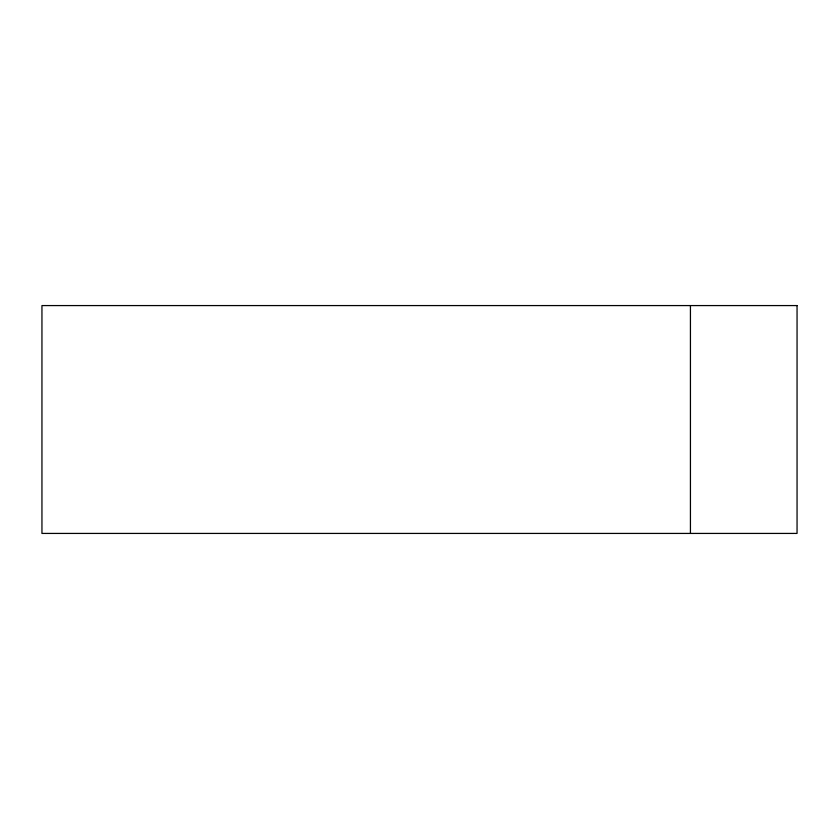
<?xml version="1.0" encoding="UTF-8"?>
<svg xmlns="http://www.w3.org/2000/svg" width="839" height="839" viewBox="0 0 839 839"><rect width="100%" height="100%" fill="white"/><g stroke="black" fill="none" stroke-linecap="round" stroke-linejoin="round"><path stroke-width="1.26" d="M690.434 305.574L690.434 533.426M797.05 305.574L41.95 305.574L41.95 533.426L797.05 533.426L797.05 305.574"/></g></svg>
